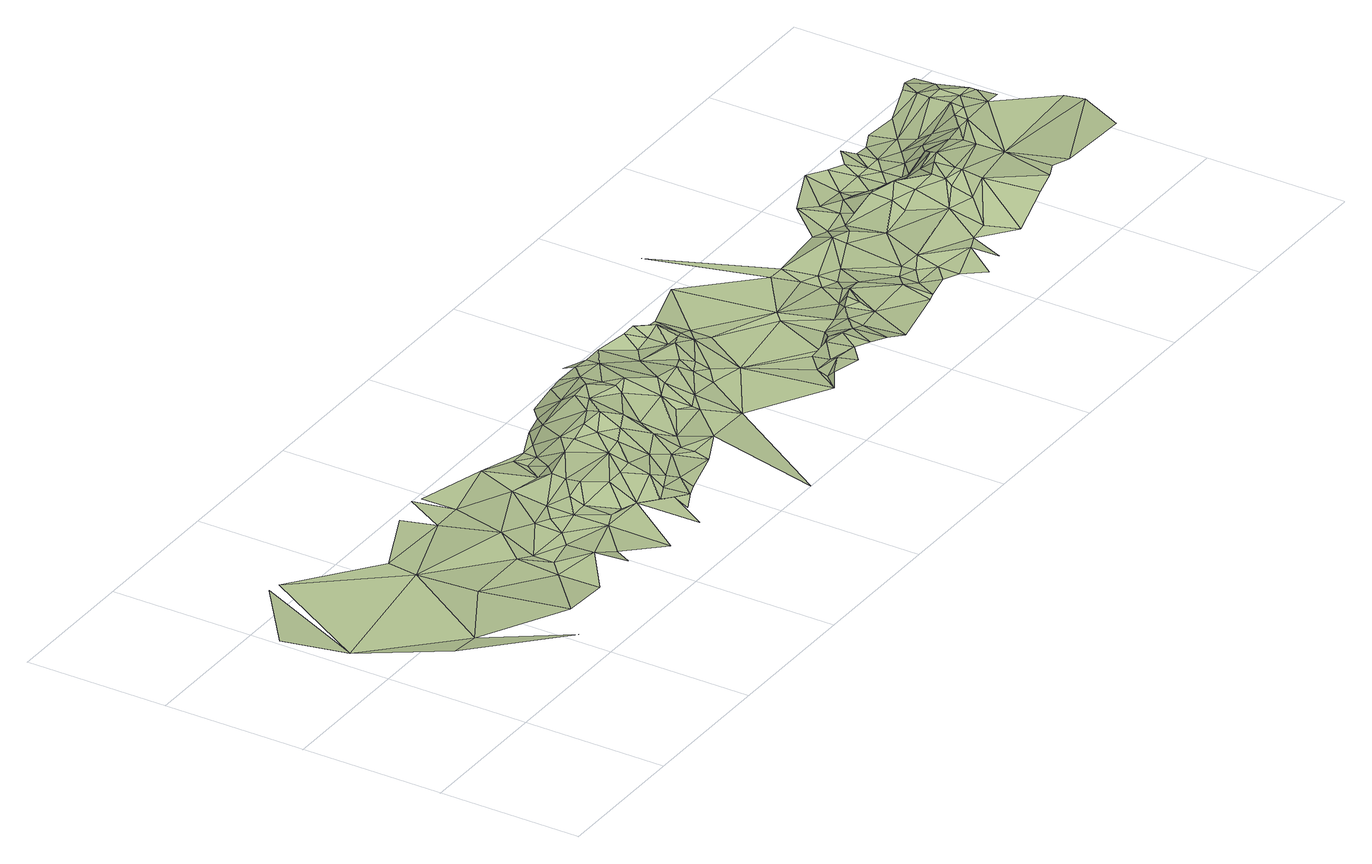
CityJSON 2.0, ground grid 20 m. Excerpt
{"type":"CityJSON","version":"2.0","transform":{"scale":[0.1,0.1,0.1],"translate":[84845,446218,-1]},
"CityObjects":{
"terrain1":{"type":"TINRelief","geometry":[{"type":"CompositeSurface","lod":"1","boundaries":[[[0,1,2]],[[3,4,1]],[[5,0,2]],[[6,1,0]],[[6,7,1]],[[8,9,0]],[[6,0,9]],[[6,10,7]],[[11,9,8]],[[11,8,12]],[[13,6,9]],[[13,9,11]],[[6,14,10]],[[15,13,11]],[[16,11,12]],[[17,6,13]],[[18,13,15]],[[16,15,11]],[[17,14,6]],[[10,14,19]],[[17,13,18]],[[20,18,15]],[[20,15,16]],[[21,16,22]],[[23,18,20]],[[24,17,18]],[[24,18,23]],[[25,20,16]],[[25,16,21]],[[26,14,17]],[[25,23,20]],[[26,27,14]],[[28,25,21]],[[29,24,23]],[[30,17,24]],[[26,17,30]],[[31,29,23]],[[31,23,25]],[[32,24,29]],[[28,33,25]],[[31,25,34]],[[32,29,31]],[[30,24,32]],[[26,35,36]],[[31,34,37]],[[32,31,38]],[[25,33,34]],[[31,37,38]],[[39,37,34]],[[26,30,35]],[[33,39,34]],[[32,38,40]],[[30,32,41]],[[42,38,37]],[[39,43,37]],[[32,40,41]],[[42,40,38]],[[42,37,43]],[[44,45,33]],[[33,43,39]],[[30,41,46]],[[30,46,35]],[[45,47,33]],[[45,48,49]],[[33,50,43]],[[45,49,47]],[[33,47,51]],[[52,46,41]],[[42,53,40]],[[41,40,54]],[[42,43,53]],[[33,51,50]],[[47,49,55]],[[56,35,46]],[[57,46,52]],[[51,47,55]],[[52,41,54]],[[43,50,53]],[[57,56,46]],[[40,53,54]],[[49,58,55]],[[51,59,50]],[[49,60,58]],[[56,61,35]],[[51,55,62]],[[57,52,63]],[[50,59,53]],[[52,54,63]],[[55,58,62]],[[57,63,56]],[[56,63,61]],[[54,53,64]],[[51,65,59]],[[59,66,53]],[[54,67,63]],[[51,62,65]],[[54,64,67]],[[60,68,58]],[[53,69,64]],[[63,70,61]],[[71,62,58]],[[59,65,66]],[[53,66,69]],[[63,67,70]],[[64,72,67]],[[64,69,72]],[[71,65,62]],[[66,73,69]],[[66,65,73]],[[61,70,74]],[[67,75,70]],[[71,58,68]],[[67,72,76]],[[69,77,72]],[[69,73,77]],[[67,76,75]],[[70,75,74]],[[72,77,76]],[[65,78,73]],[[71,78,65]],[[73,79,77]],[[71,68,80]],[[71,80,81]],[[75,82,74]],[[73,78,79]],[[77,83,76]],[[71,81,78]],[[76,84,75]],[[77,79,83]],[[85,82,75]],[[68,86,80]],[[76,83,84]],[[85,75,84]],[[87,79,78]],[[80,86,81]],[[81,88,78]],[[87,78,88]],[[81,86,88]],[[89,83,79]],[[89,79,87]],[[85,90,82]],[[83,91,84]],[[85,84,91]],[[92,93,86]],[[83,94,91]],[[95,90,85]],[[89,94,83]],[[87,88,96]],[[85,91,97]],[[95,85,97]],[[89,87,96]],[[91,94,98]],[[99,88,86]],[[91,98,97]],[[89,100,94]],[[88,101,96]],[[94,100,98]],[[95,97,102]],[[99,101,88]],[[89,96,100]],[[99,86,93]],[[97,103,102]],[[98,104,97]],[[98,100,104]],[[101,105,96]],[[97,104,103]],[[100,96,106]],[[99,105,101]],[[96,105,107]],[[100,106,104]],[[96,107,106]],[[103,108,109]],[[99,110,105]],[[99,93,110]],[[103,104,108]],[[105,110,107]],[[107,111,106]],[[106,112,104]],[[93,113,110]],[[107,110,111]],[[114,108,104]],[[106,111,112]],[[114,104,112]],[[110,115,111]],[[110,113,115]],[[93,116,113]],[[112,111,117]],[[93,118,116]],[[111,115,117]],[[114,112,119]],[[120,115,113]],[[112,117,121]],[[122,117,115]],[[114,119,123]],[[120,113,116]],[[122,115,120]],[[112,124,119]],[[112,121,124]],[[121,117,122]],[[119,125,123]],[[124,125,119]],[[118,126,127]],[[116,118,128]],[[122,120,129]],[[123,125,130]],[[124,121,131]],[[118,127,128]],[[120,116,129]],[[121,122,129]],[[124,132,125]],[[126,133,127]],[[124,131,132]],[[125,132,130]],[[121,129,131]],[[126,134,133]],[[127,133,128]],[[116,128,135]],[[128,133,136]],[[137,129,116]],[[131,138,132]],[[130,132,139]],[[128,136,135]],[[134,140,133]],[[129,138,131]],[[116,135,141]],[[133,140,136]],[[138,139,132]],[[136,142,135]],[[136,140,142]],[[129,143,138]],[[137,143,129]],[[135,142,141]],[[137,116,144]],[[116,141,144]],[[138,145,139]],[[140,146,142]],[[138,143,145]],[[147,146,140]],[[142,148,141]],[[142,146,148]],[[149,146,147]],[[149,147,150]],[[137,151,143]],[[141,148,152]],[[149,148,146]],[[149,152,148]],[[141,152,144]],[[153,145,143]],[[154,149,150]],[[137,144,151]],[[154,150,155]],[[149,156,152]],[[153,143,151]],[[154,156,149]],[[144,152,157]],[[152,156,157]],[[144,157,151]],[[156,158,157]],[[154,159,156]],[[154,155,159]],[[151,157,160]],[[156,159,158]],[[157,158,160]],[[153,151,161]],[[158,159,162]],[[158,162,163]],[[164,159,155]],[[158,163,160]],[[151,160,165]],[[159,166,162]],[[162,166,163]],[[160,163,166]],[[167,161,151]],[[167,151,165]],[[160,166,168]],[[160,168,165]],[[169,166,159]],[[169,159,164]],[[168,166,170]],[[168,171,165]],[[172,161,173]],[[169,170,166]],[[168,170,171]],[[167,173,161]],[[174,169,164]],[[167,165,175]],[[165,171,175]],[[167,175,173]],[[176,169,174]],[[170,177,171]],[[178,170,169]],[[171,177,175]],[[178,169,176]],[[179,176,174]],[[178,177,170]],[[180,173,175]],[[178,176,181]],[[178,182,177]],[[179,183,176]],[[180,175,177]],[[176,183,181]],[[178,181,182]],[[179,184,183]],[[182,185,177]],[[186,182,181]],[[180,187,173]],[[186,181,183]],[[185,180,177]],[[188,183,184]],[[188,184,189]],[[188,186,183]],[[186,190,182]],[[182,190,185]],[[185,191,180]],[[180,192,187]],[[185,190,191]],[[180,191,192]],[[188,193,186]],[[194,193,188]],[[191,195,192]],[[191,190,195]],[[186,196,190]],[[187,192,197]],[[186,193,196]],[[192,195,198]],[[190,199,195]],[[192,198,197]],[[200,201,193]],[[190,196,202]],[[190,202,199]],[[201,196,193]],[[195,203,198]],[[195,204,203]],[[195,199,204]],[[198,205,197]],[[203,206,198]],[[201,207,196]],[[202,196,208]],[[202,208,199]],[[203,204,206]],[[198,206,205]],[[200,209,201]],[[199,210,204]],[[199,208,210]],[[201,209,207]],[[196,207,211]],[[196,212,208]],[[197,205,213]],[[196,211,212]],[[204,210,214]],[[204,215,206]],[[204,214,215]],[[206,216,205]],[[208,217,210]],[[218,209,200]],[[208,212,217]],[[206,215,219]],[[207,220,211]],[[210,221,214]],[[211,220,212]],[[207,209,220]],[[210,217,221]],[[214,221,215]],[[206,219,216]],[[205,216,213]],[[212,222,217]],[[215,223,219]],[[212,220,224]],[[215,221,223]],[[212,224,222]],[[225,209,218]],[[219,226,216]],[[217,227,221]],[[219,223,226]],[[217,222,227]],[[221,227,228]],[[221,229,223]],[[216,230,213]],[[224,231,222]],[[209,232,220]],[[223,229,226]],[[226,233,216]],[[221,228,229]],[[222,231,227]],[[225,232,209]],[[216,233,230]],[[220,234,224]],[[227,235,228]],[[226,229,233]],[[227,231,235]],[[228,236,229]],[[224,234,231]],[[228,235,236]],[[237,232,225]],[[230,233,238]],[[229,236,239]],[[220,232,234]],[[229,240,233]],[[231,241,235]],[[229,239,240]],[[236,235,241]],[[233,242,238]],[[243,232,237]],[[240,242,233]],[[236,244,239]],[[236,241,245]],[[239,244,240]],[[231,234,246]],[[231,247,241]],[[236,245,244]],[[238,242,248]],[[231,246,247]],[[240,249,242]],[[241,247,245]],[[240,244,249]],[[242,250,248]],[[245,251,244]],[[245,247,251]],[[242,249,250]],[[232,252,234]],[[244,253,249]],[[246,254,247]],[[234,252,246]],[[244,251,253]],[[247,254,251]],[[249,255,250]],[[246,252,254]],[[251,256,253]],[[251,254,256]],[[253,257,249]],[[258,232,243]],[[249,257,255]],[[253,256,259]],[[254,260,256]],[[261,252,232]],[[253,259,257]],[[254,252,260]],[[255,257,262]],[[263,259,256]],[[264,260,252]],[[263,256,260]],[[265,257,259]],[[266,262,257]],[[267,258,243]],[[268,261,232]],[[263,260,264]],[[261,264,252]],[[265,259,263]],[[269,266,257]],[[265,269,257]],[[268,232,258]],[[270,263,264]],[[270,264,261]],[[270,265,263]],[[269,271,266]],[[272,269,265]],[[272,265,270]],[[273,270,261]],[[269,274,271]],[[273,261,275]],[[276,272,270]],[[276,270,273]],[[272,277,269]],[[269,277,274]],[[276,277,272]],[[274,277,278]]]}]}
},
"vertices":[
[139,160,9],[25,270,10],[93,160,14],[93,430,16],[5,360,10],[206,50,15],[228,300,11],[117,430,12],[251,90,16],[228,210,15],[228,340,15],[319,150,12],[320,90,12],[319,210,16],[343,340,11],[341,170,12],[387,140,13],[363,260,16],[341,200,12],[319,380,18],[387,180,11],[409,120,9],[386,90,17],[408,200,11],[409,240,12],[453,160,12],[387,340,12],[363,390,20],[454,70,10],[430,230,11],[454,300,16],[453,210,11],[454,250,11],[520,160,10],[476,170,12],[478,360,15],[386,390,12],[477,210,13],[475,230,20],[499,170,9],[499,250,27],[498,270,29],[500,230,29],[520,200,28],[522,70,9],[543,120,20],[498,290,17],[543,140,9],[543,100,11],[565,110,16],[545,200,29],[566,170,25],[522,290,21],[567,230,36],[544,280,34],[566,150,12],[521,340,13],[522,320,12],[589,140,18],[566,200,32],[588,120,12],[545,340,13],[588,160,15],[543,320,14],[567,280,41],[614,200,20],[588,230,42],[566,300,38],[656,140,10],[588,260,46],[566,340,13],[634,180,16],[589,280,51],[610,240,47],[590,360,13],[590,340,30],[612,290,56],[611,270,61],[655,220,23],[634,250,51],[656,160,15],[655,180,15],[611,360,22],[634,300,59],[633,320,57],[633,340,44],[700,160,15],[657,240,31],[678,200,13],[679,280,50],[635,380,17],[658,320,61],[670,0,9],[768,160,13],[681,290,57],[657,370,38],[723,250,33],[678,340,55],[680,310,56],[748,210,13],[701,290,57],[724,230,19],[678,370,41],[700,360,52],[723,340,51],[747,220,15],[746,270,42],[747,260,36],[725,360,49],[703,380,42],[769,230,17],[792,270,34],[785,320,30],[813,230,13],[769,370,38],[814,260,19],[860,220,13],[813,280,30],[886,100,9],[813,340,25],[837,250,14],[836,300,36],[835,270,19],[814,360,41],[835,310,31],[837,340,30],[903,110,20],[903,120,10],[911,140,9],[881,300,18],[835,360,42],[860,310,31],[858,340,39],[926,120,26],[927,90,31],[932,160,12],[926,130,20],[905,290,12],[882,320,21],[880,370,14],[950,110,32],[949,160,12],[949,150,27],[904,320,13],[986,240,10],[903,370,11],[971,140,32],[971,100,32],[970,160,21],[995,140,26],[995,90,29],[994,250,15],[994,180,9],[972,390,16],[1018,140,19],[1038,90,11],[1016,160,24],[1016,180,16],[1040,180,22],[1062,150,14],[1060,200,10],[1061,300,16],[1060,170,22],[1063,190,22],[1128,110,10],[1083,240,9],[1084,200,20],[1083,270,8],[1084,210,16],[1128,150,19],[1106,200,18],[1105,230,9],[1016,460,16],[1085,300,16],[1134,110,14],[1106,260,8],[1150,140,13],[1128,240,13],[1152,170,12],[1174,120,12],[1173,280,23],[1175,160,13],[1174,180,12],[1195,140,13],[1196,110,12],[1174,260,20],[1195,170,21],[1175,310,13],[1240,120,25],[1218,80,13],[1220,230,21],[1196,270,24],[1195,300,14],[1263,130,24],[1242,80,24],[1220,290,13],[1286,180,39],[1219,360,16],[1240,310,14],[1265,250,39],[1308,90,26],[1286,130,30],[1264,230,31],[1241,290,20],[1263,280,41],[1241,340,14],[1263,320,19],[1309,160,49],[1287,230,50],[1331,160,66],[1285,260,54],[1308,190,57],[1310,200,63],[1287,390,20],[1285,270,43],[1285,290,32],[1287,340,11],[1309,220,64],[1354,90,57],[1285,320,13],[1333,190,68],[1309,270,33],[1331,230,67],[1308,300,16],[1332,200,68],[1377,90,69],[1308,310,11],[1331,250,51],[1332,270,32],[1332,300,13],[1308,370,23],[1354,240,66],[1400,170,65],[1330,340,12],[1398,210,65],[1354,250,63],[1353,280,22],[1399,100,68],[1332,360,22],[1353,290,15],[1354,320,13],[1375,270,48],[1353,340,13],[1422,90,69],[1376,300,20],[1376,270,42],[1400,230,64],[1400,250,59],[1354,380,24],[1377,340,13],[1376,370,12],[1400,290,37],[1443,250,65],[1400,320,18],[1423,250,64],[1398,370,10],[1423,290,42],[1422,340,19],[1557,150,68],[1422,310,29],[1444,270,65],[1490,250,67],[1420,380,13],[1467,290,65],[1465,270,65],[1466,320,63],[1443,360,31],[1533,90,64],[1555,180,65],[1469,340,62],[1488,290,64],[1468,360,60],[1490,320,63],[1511,280,64],[1488,370,57],[1512,250,66],[1511,290,64],[1512,340,53],[1511,370,52]
]}
